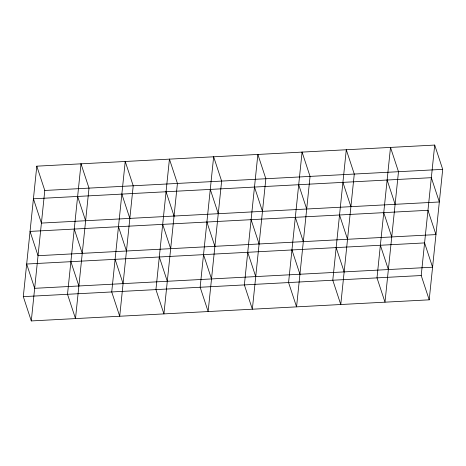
<?xml version="1.0" encoding="UTF-8"?>
<svg xmlns="http://www.w3.org/2000/svg" width="466" height="466" viewBox="0 0 466 466"><rect width="100%" height="100%" fill="white"/><g stroke="black" fill="none" stroke-linecap="round" stroke-linejoin="round"><path stroke-width="0.7" d="M23.3 296.638L36.797 166.17L434.714 145.066L442.7 169.362L429.203 299.83L31.286 320.934L23.3 296.638L421.212 275.534L429.203 299.83M31.286 320.934L44.788 190.466L36.797 166.17M421.212 275.534L434.714 145.066M44.788 190.466L442.7 169.362M387.124 180.027L395.116 204.324M383.751 212.642L391.737 236.938M380.378 245.262L388.364 269.558M342.912 182.375L350.898 206.665M339.539 214.989L347.525 239.285M336.161 247.609L344.153 271.899M298.7 184.717L306.686 209.013M295.327 217.337L303.314 241.627M291.949 249.951L299.941 274.247M254.488 187.064L262.475 211.36M251.11 219.678L259.102 243.974M247.737 252.298L255.723 276.594M210.277 189.406L218.263 213.702M206.898 222.026L214.89 246.322M203.525 254.64L211.512 278.936M166.059 191.753L174.051 216.049M162.686 224.373L170.673 248.663M159.314 256.987L167.3 281.283M121.847 194.101L129.839 218.391M118.475 226.715L126.461 251.011M115.102 259.335L123.088 283.625M77.636 196.442L85.622 220.738M74.263 229.062L82.249 253.358M70.884 261.676L78.876 285.973M81.008 163.828L67.512 294.296L75.498 318.587L89 188.124L81.008 163.828M125.226 161.481L111.724 291.949L119.715 316.245L133.212 185.777L125.226 161.481M169.438 159.139L155.935 289.607L163.927 313.898L177.424 183.429L169.438 159.139M213.649 156.792L200.153 287.26L208.139 311.556L221.635 181.088L213.649 156.792M257.861 154.444L244.365 284.912L252.351 309.208L265.847 178.74L257.861 154.444M302.073 152.102L288.576 282.571L296.562 306.861L310.065 176.393L302.073 152.102M346.285 149.755L332.788 280.223L340.774 304.519L354.277 174.051L346.285 149.755M390.502 147.413L377 277.876L384.992 302.172L398.488 171.704L390.502 147.413M431.335 177.68L33.424 198.79L41.41 223.086L439.327 201.976L431.335 177.68M427.963 210.3L30.051 231.404L38.037 255.7L435.949 234.596L427.963 210.3M424.59 242.914L26.673 264.024L34.665 288.32L432.576 267.21L424.59 242.914"/></g></svg>
